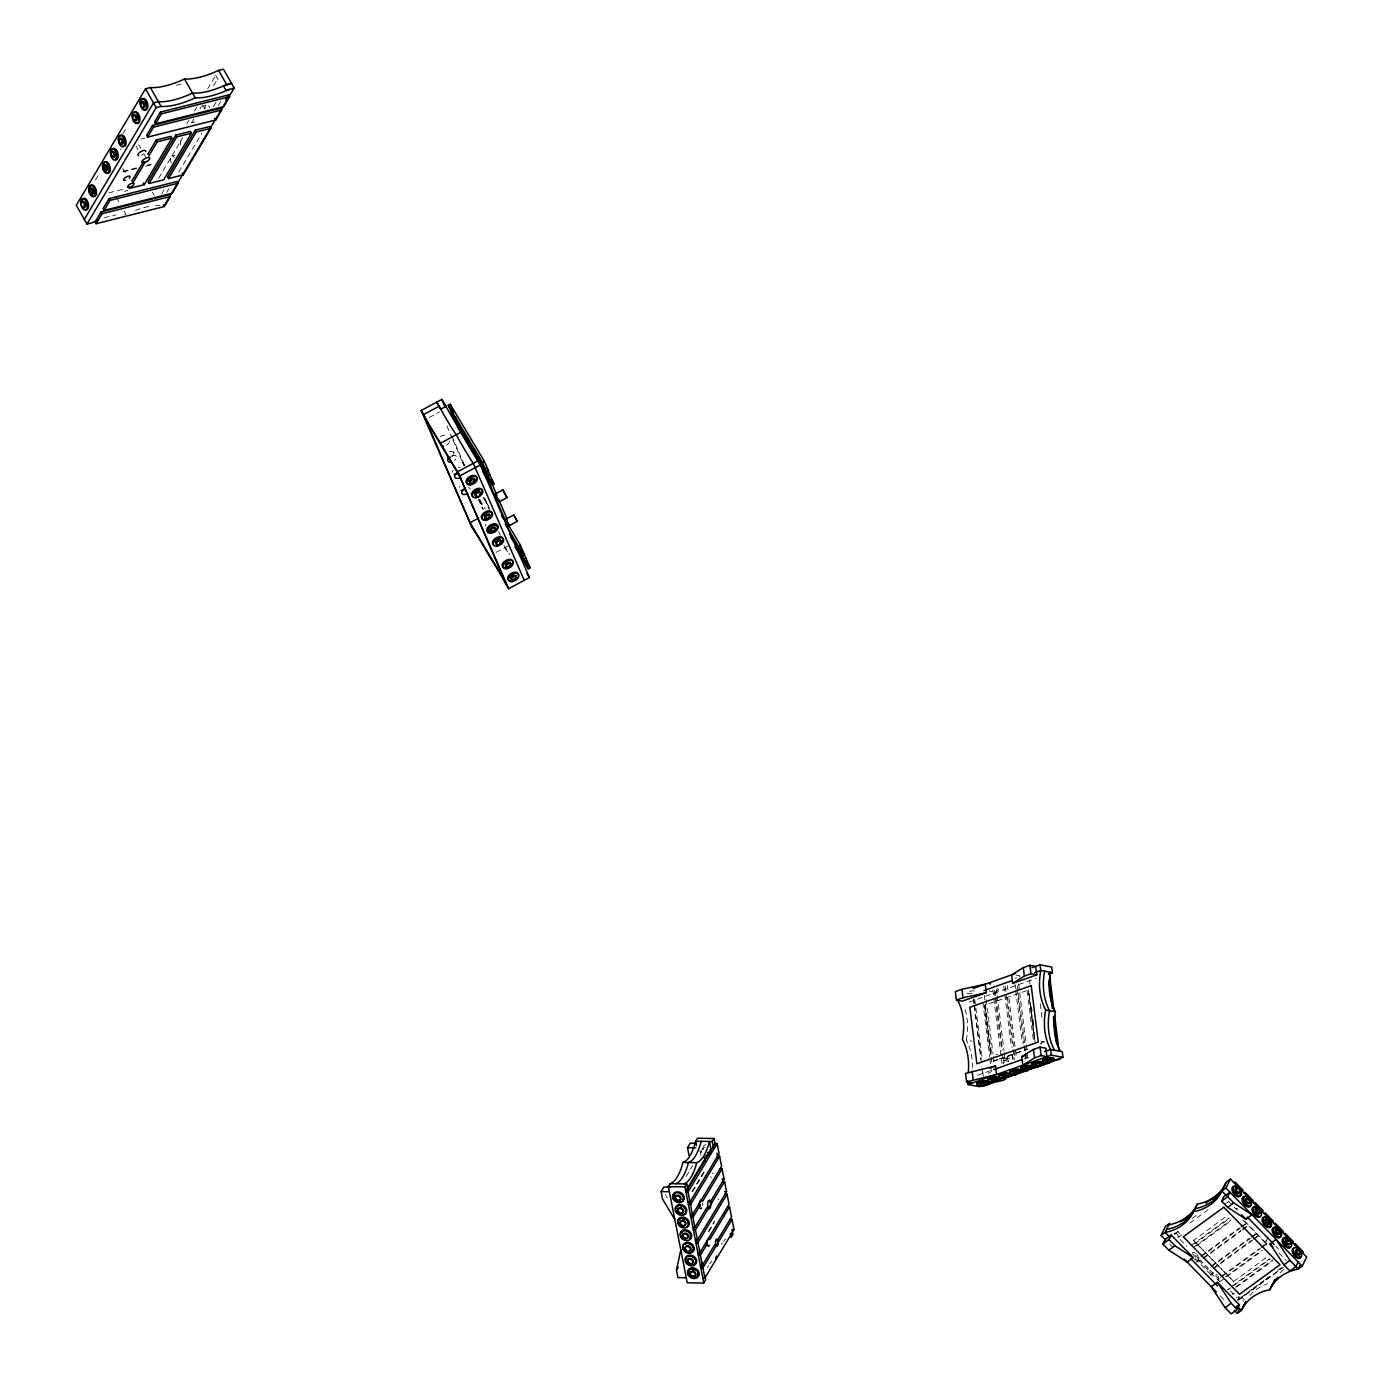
<?xml version="1.0" encoding="UTF-8"?>
<svg xmlns="http://www.w3.org/2000/svg" width="1383" height="1383" viewBox="0 0 1383 1383"><rect width="100%" height="100%" fill="white"/><g stroke="black" fill="none" stroke-linecap="round" stroke-linejoin="round"><path stroke-width="0.75" stroke-dasharray="5 3.75" d="M1193.546 1240.447L1233.688 1281.522L1193.546 1240.447L1227.516 1215.45M1197.661 1259.152L1198.231 1258.011L1192.872 1252.549M1199.666 1261.21L1200.237 1260.069L1208.258 1268.28L1207.705 1269.421M1209.71 1271.478L1210.263 1270.337L1218.302 1278.549L1217.731 1279.69L1221.154 1277.2M1228.329 1288.818L1227.776 1289.959L1270.441 1258.841M1266.067 1241.087L1268.315 1236.54M1237.629 1299.761L1239.116 1296.735L1243.628 1301.351M95.462 180.032L99.87 172.633M122.931 133.788L127.322 126.389M186.757 124.003L188.952 120.304M194.45 111.055L196.645 107.373M207.623 88.875L215.316 75.927M158.665 178.269L182.833 137.574M192.375 122.707A4.789 2.507 75.9 0 0 191.701 122.759L193.827 119.076M213.604 85.798L217.995 78.399M161.794 193.62L163.989 189.92M213.431 106.698L216.733 101.149M166.669 192.393L168.864 188.693M178.753 172.045L201.832 133.217M218.307 105.471L220.502 101.772M686.072 1176.57L692.727 1165.523M700.472 1152.609L702.685 1148.927M691.949 1191.576L704.794 1170.208M692.641 1191.593L705.486 1170.225M708.303 1231.492L714.717 1220.809M708.995 1231.492L714.337 1222.589M995.95 1054.434L997.506 1054.416M1192.077 1218.475L1198.957 1213.461M1174.357 1234.293L1179.526 1230.542M1189.847 1223.021L1210.488 1207.964M1181.566 1235.002L1178.143 1237.491L1174.132 1233.377M1225.39 1203.78L1228.795 1201.291M1191.61 1245.27L1229.159 1217.887M1194.463 1243.905L1228.588 1219.028M1193.615 1247.31L1231.164 1219.944M1196.468 1245.962L1230.593 1221.068M1201.637 1255.539L1239.185 1228.156M1240.897 1226.911L1247.725 1221.932M1201.084 1256.663L1240.344 1228.052M1242.038 1226.807L1248.866 1221.829M1195.742 1262.351L1198.439 1260.38M1203.642 1257.579L1241.191 1230.213M1242.902 1228.968L1249.731 1223.99M1203.089 1258.72L1240.637 1231.337M1242.349 1230.092L1249.177 1225.113M1211.681 1265.791L1249.229 1238.425M1250.924 1237.18L1257.752 1232.201M1211.11 1266.932L1250.37 1238.304M1252.082 1237.076L1258.91 1232.097M1213.686 1267.848L1251.235 1240.482M1252.946 1239.237L1259.775 1234.258M1213.116 1268.989L1252.376 1240.361M1254.087 1239.116L1260.916 1234.137M1210.263 1275.126L1212.977 1273.155M1221.708 1276.06L1259.256 1248.693M1260.968 1247.449L1267.796 1242.47M1222.866 1275.956L1260.414 1248.572M1262.109 1247.328L1267.243 1243.611M1225.424 1276.872L1261.261 1250.751M1219.754 1281.747L1262.42 1250.63M1233.688 1281.522L1267.658 1256.525M1231.752 1286.328L1269.3 1258.962M1235.468 1287.141L1273.017 1259.775M1236.609 1287.037L1272.446 1260.898M1252.03 1289.146L1237.82 1300.227L1282.197 1267.865M1253.741 1287.901L1263.976 1280.433M1265.687 1279.189L1270.804 1275.454M1277.633 1270.476L1282.75 1266.742M1238.598 1300.02L1283.32 1267.416M429.093 417.58L439.466 412.013M462.06 462.406L464.93 465.777M496.082 552.353L509.895 544.937M1008.103 1056.232C1004.698 1059.395 1011.561 1059.585 1008.674 1056.232M969.12 1002.07L1036.178 978.403M1026.774 990.626L984.437 1005.303L990.677 1055.471M993.443 1061.038L997.437 1059.62M999.425 1058.929L1027.327 1049.075M997.921 1059.706L991.455 1061.729M999.909 1059.015L1027.811 1049.161M977.47 1075.3L991.697 1070.286M1024.198 1058.808L1028.26 1057.373M176.367 85.262L182.573 83.706M201.641 106.093L204.891 105.281M191.701 122.759L194.951 121.929M141.049 139.095L145.094 138.075M171.717 156.123L174.967 155.311M122.966 171.285L137.176 167.706M147.324 165.147L151.387 164.128M123.294 171.872L137.505 168.294M145.63 166.237L151.715 164.715M108.963 192.825L125.49 188.658M1040.846 1041.261L1044.735 1042.004M965.023 1009.4A50.358 37.41 -79.4 0 1 966.285 1040.12L972.093 1041.209M1002.07 1057.96L1007.879 1059.05M1003.73 1060.484L1009.555 1061.574M1275.731 1246.135L1278.722 1249.195M1228.294 1201.153L1232.702 1205.665M1234.172 1207.169L1237.128 1210.177M1278.877 1252.894L1286.242 1260.432M1244.665 1221.172L1266.984 1243.991M1243.006 1220.031L1266.793 1244.372M1177.089 1230.991L1180.079 1234.051M1241.398 1296.787L1244.389 1299.847M1180.166 1239.531L1186.856 1246.377M1230.334 1290.875L1237.042 1297.721M1192.319 1253.672L1219.391 1281.384M1195.05 1258.478L1211.491 1275.299M1169.517 1244.009L1173.925 1248.521M1220.1 1295.75L1225.978 1301.783M487.525 504.639L486.142 502.15L487.507 504.726M665.309 1194.635L667.349 1198.041M483.808 497.275L487.127 502.824L483.151 497.621M449.371 451.74A4.789 2.835 -30.9 0 1 453.814 452.293L456.252 456.373M479.901 499.885L485.45 509.151M479.261 500.231L483.704 507.647M504.294 545.645L509.808 554.842M215.644 75.374L219.655 82.427M138.784 144.714L140.772 148.258M143.78 153.548L145.785 157.092M136.174 146.079L138.179 149.623M152.407 192.185L154.412 195.712M122.759 168.432L125.749 173.549M116.293 197.25L120.304 204.304M124.193 211.184L125.957 214.313A50.358 19.984 -29.5 0 0 121.289 214.33M487.94 504.726L489.582 508.529M484.413 498.45L490.377 512.315M498.71 531.642L500.335 535.446M451.878 435.973L464.653 465.691M479.123 499.367L483.376 509.272M462.717 462.06L464.342 465.864M446.882 425.947L451.999 437.841M452.846 439.811L463.91 465.57M478.38 499.246L482.632 509.169M699.971 1150.76L700.835 1155.22M1040.31 1003.937L1042.384 1020.74M1029.592 980.011L1030.11 984.212M1031.528 1007.031L1032.046 1011.232M1033.101 1019.634L1033.879 1025.927M1029.298 994.1L1030.335 1002.45M1030.594 1004.542L1033.706 1029.626M1033.965 1031.718L1035.003 1040.085M1028.969 993.392L1034.968 1041.676M1028.295 989.83L1034.519 1039.981M1027.258 991.006L1033.516 1041.399M1018.631 983.883L1028.036 1059.464M1017.439 985.716L1025.529 1050.803M1025.788 1052.895L1026.584 1059.205M1016.954 988.862L1023.748 1043.439M1024.008 1045.548L1024.786 1051.841M1025.062 1053.95L1025.84 1060.242M1014.984 984.385L1015.502 988.586M1015.762 990.677L1022.296 1043.18M1007.412 985.647L1007.93 989.848M1008.968 998.249L1016.28 1057.044M1007.515 997.973L1013.791 1048.366M1014.05 1050.475L1015.087 1058.859M1005.216 986.425L1012.788 1047.311M1013.048 1049.42L1014.361 1059.914M1003.764 986.148L1011.336 1047.035M1012.373 1055.436L1012.892 1059.637M996.452 989.519L996.97 993.72M997.229 995.812L1004.023 1050.406M1004.283 1052.515L1005.32 1060.917M995.259 991.352L995.777 995.553M996.037 997.644L1002.571 1050.146M1003.609 1058.531L1004.127 1062.732M994.256 990.297L995.034 996.59M995.293 998.699L1001.828 1051.184M1002.087 1053.293L1003.401 1063.786M992.804 990.021L993.582 996.313M993.841 998.422L1001.932 1063.51M986.269 999.684L993.063 1054.278M993.322 1056.387L994.1 1062.68M984.298 995.224L991.594 1054.002M984.921 1005.389L991.162 1055.557M984.852 1006.755L990.868 1055.056M991.127 1057.148L992.164 1065.55M982.881 1002.295L989.675 1056.889M989.934 1058.98L991.49 1071.583M974.79 999.356L982.103 1058.151M973.753 999.39L974.289 1003.66M974.566 1005.804L981.204 1059.171M982.794 1071.981L983.313 1076.251M973.321 999.079L973.857 1003.28M974.116 1005.389L981.688 1066.276M981.947 1068.368L982.725 1074.677M504.709 547.72A50.358 3.233 61.8 0 1 509.411 554.946M450.702 456.373A4.789 2.835 -30.9 0 1 456.027 456.079A4.789 2.835 -30.9 0 1 454.575 460.556M449.544 441.021A4.789 2.835 -30.9 0 1 449.458 441.868M449.077 442.767A4.789 2.835 -30.9 0 1 446.536 445.188M440.382 436.821A4.789 2.835 -30.9 0 1 446.415 435.645M452.293 472.001A4.789 2.835 -30.9 0 1 453.14 470.203M458.257 467.419A4.789 2.835 -30.9 0 1 460.055 467.765M459.467 487.335A4.789 2.835 -30.9 0 1 460.003 486.418M468.526 487.68A4.789 2.835 -30.9 0 1 470.289 489.081M453.814 452.293A4.789 2.835 -30.9 0 1 452.137 456.476M485.45 525.886A4.789 2.835 -30.9 0 1 485.727 524.192M135.413 210.354A50.358 19.984 -29.5 0 1 150.177 206.344M155.397 205.739A50.358 19.984 -29.5 0 1 160.065 205.721M104.382 217.874A50.358 19.984 -29.5 0 1 116.068 214.918M124.729 191.511A50.358 19.984 -29.5 0 1 127.824 190.439M205.064 108.946A4.789 2.507 75.9 0 1 205.929 105.194M208.574 105.748A4.789 2.507 75.9 0 1 209.732 107.649M200.155 108.998A4.789 2.507 75.9 0 1 200.587 107.044M202.316 106.076A4.789 2.507 75.9 0 1 204.874 108.877M171.371 162.987A4.789 2.507 75.9 0 1 170.956 156.936A4.789 2.507 75.9 0 1 174.414 157.368M180.775 145.094A4.789 2.507 75.9 0 1 183.005 139.527M120.425 148.897A4.789 2.507 75.9 0 1 121.082 149.658M143.348 154.17A4.426 1.746 -29.5 0 1 141.325 155.224M721.235 1244.406A50.358 17.702 -89.1 0 1 722.358 1242.695M723.499 1241.208A50.358 17.702 -89.1 0 1 725.885 1238.926M707.422 1267.52A50.358 17.702 -89.1 0 1 708.494 1265.601M709.617 1263.889A50.358 17.702 -89.1 0 1 711.951 1261.14M702.478 1203.106A4.426 1.556 -89.1 0 1 702.46 1205.388M703.757 1149.671A4.789 3.838 31 0 1 703.221 1147.544M703.411 1146.542A4.789 3.838 31 0 1 705.624 1144.554M701.924 1152.713A4.789 3.838 31 0 1 701.509 1151.641M702.08 1148.703A4.789 3.838 31 0 1 702.823 1148.011M703.791 1147.579A4.789 3.838 31 0 1 704.915 1147.389M717.933 1198.854A4.789 3.838 31 0 1 718.918 1199.614M712.141 1173.13A4.789 3.838 31 0 1 713.248 1173.735M711.502 1177.434A4.789 3.838 31 0 1 710.413 1176.829M966.285 1040.12A50.358 37.41 -79.4 0 1 967.668 1042.903M968.878 1045.842A50.358 37.41 -79.4 0 1 972.439 1069.111M1011.094 1054.434A3.648 2.714 -79.4 0 1 1012.667 1059.534M1008.899 1061.28A3.648 2.714 -79.4 0 1 1007.965 1056.456M1007.256 1056.595A3.648 2.714 -79.4 0 1 1004.801 1060.45A3.648 2.714 -79.4 0 1 1001.828 1058.151M1040.759 1042.938A4.426 3.285 -79.4 0 1 1041.019 1043.992M1040.846 1044.061A4.426 3.285 -79.4 0 1 1043.888 1041.848M971.869 993.461A4.789 1.262 -7.1 0 1 966.631 992.7A4.789 1.262 -7.1 0 1 972.526 990.868A4.789 1.262 -7.1 0 1 975.724 992.268M997.091 988.828A4.789 1.262 -7.1 0 1 995.587 991.162A4.789 1.262 -7.1 0 1 989.312 990.453M1016.401 975.395A4.789 1.262 -7.1 0 1 1019.357 976.917M1016.505 977.85A4.789 1.262 -7.1 0 1 1015.278 978.04M988.119 1073.502A4.789 1.262 -7.1 0 1 990.729 1072.119M1249.817 1295.543A50.358 41.3 26.2 0 1 1267.277 1283.839M1280.174 1272.671A50.358 41.3 26.2 0 1 1284.686 1268.781M1266.949 1244.89A3.648 2.991 26.2 0 1 1267.26 1240.032M1235.814 1208.673A4.426 3.63 26.2 0 1 1236.696 1208.206M1238.01 1209.434A4.426 3.63 26.2 0 1 1237.336 1208.569M1198.525 1256.957A4.789 2.524 53.9 0 1 1196.295 1260.535M1195.396 1260.051A4.789 2.524 53.9 0 1 1194.497 1259.325M1193.062 1252.549A4.789 2.524 53.9 0 1 1194.635 1252.721M1195.552 1253.223A4.789 2.524 53.9 0 1 1196.451 1253.932M1197.28 1254.848A4.789 2.524 53.9 0 1 1197.989 1255.885M1175.55 1232.72A4.789 2.524 53.9 0 1 1178.8 1237.56M1212.234 1276.06A4.789 2.524 53.9 0 1 1213.669 1273.017M1216.279 1274.262A4.789 2.524 53.9 0 1 1217.144 1275.126M1217.887 1276.129A4.789 2.524 53.9 0 1 1218.63 1280.779M1232.495 1294.142A4.789 2.524 53.9 0 1 1234.483 1293.693M1237.889 1296.58A4.789 2.524 53.9 0 1 1239.082 1299.726"/><path stroke-width="1.5" d="M686.262 1277.736L677.981 1277.598L676.494 1270.009L680.799 1249.904M507.855 523.068L509.428 525.575L517.207 521.391L513.802 514.96L506.022 519.126L507.405 522.238M509.428 525.575L506.022 519.126M513.767 515.029L517.207 521.391M1161.08 1235.382L1165.541 1226.289L1169.603 1223.333L1165.126 1232.426L1161.08 1235.382L1165.575 1239.963M1162.861 1244.026L1165.091 1239.479L1171.176 1235.054L1193.252 1257.648L1187.167 1262.074L1168.877 1250.18L1162.861 1244.026L1168.946 1239.583L1171.176 1235.054M1169.62 1237.007L1165.126 1232.426A50.358 41.3 26.2 0 0 1193.512 1211.733L1197.229 1204.161A50.358 41.3 26.2 0 0 1225.615 1183.468M1193.512 1211.733A50.358 41.3 26.2 0 0 1221.88 1191.04L1225.943 1188.083L1230.403 1179.007L1306.693 1257.043L1302.216 1266.137L1298.17 1269.075A50.358 41.3 26.2 0 0 1269.784 1289.769A50.358 41.3 26.2 0 0 1241.415 1310.462L1237.353 1313.418L1234.362 1310.358M1221.638 1201.17L1223.869 1196.623L1229.954 1192.198L1227.724 1196.744L1221.638 1201.17L1227.655 1207.324L1245.962 1219.218L1252.03 1214.793L1233.74 1202.899L1227.724 1196.744M1234.431 1183.122L1234.984 1181.981L1243.006 1190.193L1242.453 1191.333M1244.458 1193.391L1245.011 1192.25L1253.05 1200.461L1252.497 1201.602M1254.502 1203.659L1255.055 1202.519L1263.077 1210.73L1262.523 1211.871M1264.529 1213.928L1265.099 1212.787L1273.121 1220.999L1272.567 1222.14M1274.573 1224.18L1275.126 1223.056L1283.165 1231.268L1282.594 1232.409M1237.197 1309.424L1239.427 1304.878L1217.351 1282.283L1211.266 1286.726L1225.096 1307.696L1231.112 1313.85L1237.197 1309.424L1231.164 1303.253L1217.351 1282.283M1237.353 1313.418L1239.151 1309.787M1245.876 1301.386L1241.415 1310.462L1236.921 1305.863M1284.6 1234.449L1285.17 1233.325L1293.191 1241.536L1292.638 1242.677M1269.784 1289.769L1273.518 1282.197A50.358 41.3 26.2 0 1 1274.849 1279.621M1294.644 1244.717L1295.197 1243.594L1303.235 1251.805L1302.665 1252.946M1295.975 1266.569L1289.941 1260.397L1276.129 1239.427L1270.043 1243.87L1283.873 1264.84L1289.89 1270.994L1295.975 1266.569L1298.205 1262.022M1299.951 1265.445L1298.17 1269.075L1295.18 1266.015M164.94 204.494L234.159 87.993L223.493 69.15L218.618 70.377A50.358 19.984 -29.5 0 1 184.509 78.969A50.358 19.984 -29.5 0 1 150.401 87.561L145.526 88.789L76.307 205.289L86.991 224.132L91.848 222.905A50.358 19.984 -29.5 0 1 98.176 220.139M84.311 219.43L153.53 102.912L158.405 101.685A50.358 19.984 -29.5 0 0 192.514 93.093A50.358 19.984 -29.5 0 0 223.458 85.936L231.497 83.274L223.458 85.936L226.121 90.656L234.159 87.993M86.991 224.132L156.193 107.632L161.068 106.405A50.358 19.984 -29.5 0 0 195.176 97.813A50.358 19.984 -29.5 0 0 226.121 90.656L229.284 89.221M101.097 211.945L95.168 221.937L96.17 223.7L164.387 206.516L170.316 196.524L169.314 194.761L101.097 211.945L102.1 213.708L96.17 223.7M109.015 198.633L103.068 208.626L104.071 210.389L172.287 193.205L178.234 183.213L177.231 181.45L109.015 198.633L110.018 200.397L104.071 210.389M152.51 125.404L146.581 135.378L147.583 137.142L215.8 119.975L221.729 109.983L220.727 108.22L152.51 125.404L153.513 127.167L147.583 137.142M160.428 112.075L154.498 122.067L155.484 123.83L223.718 106.647L229.647 96.672L228.644 94.908L160.428 112.075L161.431 113.838L155.484 123.83M131.765 181.242L143.486 161.534M147.739 154.36L156.262 140.029L170.87 136.347L171.872 138.11L144.195 184.717L129.57 188.399L128.567 186.619M132.768 183.023L145.543 161.5M148.742 156.123L157.264 141.792L171.872 138.11M175.745 135.119L148.067 181.726L149.07 183.49L163.678 179.807L191.373 133.2L190.37 131.437L175.745 135.119L176.747 136.882L149.07 183.49M195.245 130.209L167.55 176.817L168.553 178.58L183.178 174.898L210.856 128.291L209.853 126.527L195.245 130.209L196.23 131.973L168.553 178.58M225.671 99.887L228.644 94.908M674.835 1219.547L662.578 1199.182L661.091 1191.593L663.823 1187.046L670.029 1187.15M688.976 1155.289L687.489 1147.7L690.221 1143.153L696.427 1143.257M704.811 1275.852L705.624 1280.018L703.809 1283.061L687.247 1282.784L668.387 1186.666L670.202 1183.641A50.358 17.702 -89.1 0 0 682.943 1162.446A50.358 17.702 -89.1 0 0 695.684 1141.252L697.499 1138.226L714.06 1138.486L715.702 1146.853M703.809 1283.061L684.948 1186.925L686.763 1183.9L670.202 1183.641M713.472 1147.786L712.245 1141.511L714.06 1138.486M686.59 1189.605L710.966 1149.066L709.479 1141.476A50.358 17.702 -89.1 0 1 696.738 1162.671A50.358 17.702 -89.1 0 1 683.997 1183.848M688.008 1192.025L717.12 1143.585L715.046 1143.551L685.933 1191.99L688.008 1192.025L689.996 1202.138L687.921 1202.104M690.411 1214.758L692.468 1214.793L690.48 1204.662L719.609 1156.24L717.535 1156.205M692.883 1227.395L694.957 1227.43L692.969 1217.317L700.524 1204.766M702.668 1201.17L722.099 1168.877L720.024 1168.842M706.817 1207.705L693.384 1229.936L695.459 1229.971L724.571 1181.531L722.496 1181.497M710.049 1202.311L724.07 1178.99L722.099 1168.877M676.494 1270.009L678.31 1266.984M724.571 1181.531L726.559 1191.645L695.874 1242.574L697.931 1242.608L727.06 1194.169L724.986 1194.151M700.334 1265.341L702.408 1265.376L700.42 1255.263L706.886 1244.493M710.119 1239.116L729.533 1206.823L727.475 1206.789M714.855 1244.562L700.835 1267.883L702.91 1267.9L732.022 1219.478L729.947 1219.443M717.016 1240.966L731.521 1216.936L729.533 1206.823M702.823 1277.996L704.881 1278.03L734.01 1229.591L732.022 1219.478M985.543 1083.874C985.63 1081.8 977.28 1083.961 981.152 1084.791M1012.563 1071.22L1014.171 1070.373M1023.524 1067.348L1026.618 1066.258M1230.403 1179.007L1226.358 1181.964L1221.88 1191.04L1226.375 1195.638M1180.356 1221.794L1190.607 1214.343M1205.959 1203.141L1221.327 1191.939M1183.226 1220.446L1191.748 1214.222M1212.234 1199.286L1215.64 1196.796M1168.877 1250.18L1174.962 1245.755L1193.252 1257.648M1227.655 1207.324L1233.74 1202.899M1225.096 1307.696L1231.164 1303.253M1283.873 1264.84L1289.941 1260.397M1236.385 1307.091L1239.427 1304.878M1023.316 967.616L1011.595 974.894L1012.65 983.365L1036.766 974.859L1035.711 966.389L1029.886 965.299L1023.316 967.616L1024.371 976.087L1012.65 983.365M1021.76 1056.716L1033.481 1049.438L1040.068 1047.121L1045.876 1048.21L1046.931 1056.681L1041.122 1055.575L1034.536 1057.909L1022.815 1065.187L1021.76 1056.716L1025.788 1055.298M421.123 410.509L441.851 399.393L445.966 406.464A50.358 3.233 61.8 0 0 461.386 431.997A50.358 3.233 61.8 0 0 478.483 460.539L529.43 577.541L508.685 588.674L506.247 584.594A50.358 3.233 61.8 0 0 489.167 556.07A50.358 3.233 61.8 0 0 472.07 527.528L421.123 410.509L423.561 414.589A50.358 3.233 61.8 0 0 440.641 443.13A50.358 3.233 61.8 0 0 457.738 471.655L508.685 588.674M524.243 580.324L473.297 463.322A50.358 3.233 61.8 0 1 456.2 434.781A50.358 3.233 61.8 0 1 440.779 409.247L439.12 406.239L423.561 414.589L472.07 527.528M448.282 405.305L450.218 404.251L484.396 461.334L488.562 471.015L486.609 472.052L452.431 414.986L448.282 405.305L482.46 462.371L486.609 472.052M487.732 470.548L494.094 483.912L492.158 484.966L457.98 427.883L453.814 418.202L455.768 417.165M440.641 443.13L461.386 431.997M478.483 460.539L457.738 471.655L506.247 584.594M482.46 462.371L484.396 461.334M460.176 475.735L480.921 464.619M492.158 484.966L487.992 475.285L489.945 474.231M509.653 524.935L507.699 525.972L488.303 480.8L490.239 479.745L496.998 495.46M496.653 497.431L495.097 494.025L502.963 489.824L507.094 497.569L499.246 501.752L497.189 498.45M478.639 518.055L469.995 522.688L504.173 579.754M520.44 545.23L524.589 554.911L522.653 555.949L518.487 546.268L520.44 545.23L507.215 523.137M525.989 558.127L530.138 567.808L528.202 568.845L524.036 559.181L525.989 558.127L521.581 550.762M980.167 1082.388L985.526 1082.249M1028.554 1068.834C1031.718 1067.002 1023.005 1067.209 1024.008 1069.111M1039.532 1064.962C1043.093 1062.196 1030.335 1064.91 1036.662 1065.446M1050.492 1061.089C1054.053 1058.323 1041.295 1061.038 1047.622 1061.574M961.928 989.294L955.342 991.611L956.396 1000.065L962.222 1001.171L986.338 992.648L985.284 984.195L961.928 989.294L962.983 997.748L956.396 1000.065M973.044 988.517L1015.71 973.442M1031.96 967.702L1040.085 964.833L1051.737 967.028L1052.428 972.664L1048.366 974.099M1024.371 976.087L1030.94 973.753L1036.766 974.859M983.901 990.574L1012.356 980.53M1034.691 972.629L1040.794 970.486L1052.428 972.664M966.579 1081.886L996.521 1074.47L995.466 1066.016L965.524 1073.433L966.579 1081.886L972.405 1082.993M989.433 1068.143L995.466 1066.016M993.72 1069.56L1022.175 1059.534M1044.528 1051.633L1050.613 1049.49L1062.265 1051.668L1062.957 1057.321L979.648 1086.727L968.014 1084.531L967.547 1080.78M968.014 1084.531L1051.322 1055.125L1062.957 1057.321M1035.469 1062.818L1040.327 1062.887M1016.972 1072.88C1021.795 1071.255 1012.166 1070.736 1013.048 1072.983M1006.011 1076.752C1011.561 1074.505 998.37 1075.507 1003.09 1077.046M995.051 1080.624C1000.6 1078.377 987.41 1079.38 992.13 1080.918M161.431 113.838L229.647 96.672M153.513 127.167L221.729 109.983M176.747 136.882L191.373 133.2M196.23 131.973L210.856 128.291M110.018 200.397L178.234 183.213M102.1 213.708L170.316 196.524M962.983 997.748L986.338 992.648M992.251 1078.118L996.175 1078.014M495.097 494.025L499.315 501.735M507.094 497.569L505.521 495.252M1047.795 1058.617L1050.994 1058.669M994.325 1080.78C982.794 1084.082 1007.982 1080.832 1005.216 1078.481L1003.764 1078.204M994.083 1080.676L996.832 1081.195L994.999 1081.299M712.245 1141.511L695.684 1141.252L696.496 1145.435M687.489 1147.7L695.77 1147.821M682.943 1162.446L696.738 1162.671M722.012 1178.973L724.07 1178.99M668.387 1186.666L684.948 1186.925M724.485 1191.61L726.559 1191.645M661.091 1191.593L669.372 1191.714M690.48 1204.662L688.423 1204.628L719.108 1153.699L717.12 1143.585M692.969 1217.317L690.895 1217.282L721.598 1166.353L719.609 1156.24M731.935 1229.556L734.01 1229.591M695.372 1240.05L697.447 1240.084L695.459 1229.971M697.845 1252.704L699.919 1252.739L697.931 1242.608M700.42 1255.263L698.346 1255.228L729.048 1204.299L727.06 1194.169M1040.085 964.833L1040.794 970.486A50.358 37.41 -79.4 0 0 1045.704 1009.988L1055.402 1011.803A50.358 37.41 -79.4 0 0 1060.312 1051.305M1058.583 1058.859L1060.035 1059.136L1049.801 1061.954M1047.605 1062.732L1049.075 1063.008L1039.065 1066.552L1034.83 1066.293L1040.69 1065.723L1038.84 1065.826M1036.645 1066.604L1038.114 1066.881L1027.88 1069.699M1025.685 1070.477L1027.137 1070.736L1016.92 1073.571M1014.724 1074.332L1016.177 1074.608L1005.96 1077.426M992.804 1082.076L994.256 1082.353L984.264 1085.914L980.028 1085.638L985.872 1085.067L984.039 1085.171M1225.943 1188.083L1302.216 1266.137M1247.31 1217.057L1274.227 1244.596M1241.536 1214.706L1245.962 1219.218M1270.043 1243.87L1272.982 1246.878M1190.556 1258.426L1217.489 1285.983M1168.946 1239.583L1174.962 1245.755M1184.228 1259.066L1216.418 1291.999M486.349 467.333L488.562 471.015M491.899 480.229L494.094 483.912M453.814 418.202L487.992 475.285M483.065 472.052L488.303 480.8M439.12 406.239L436.665 402.176L440.779 409.247L445.966 406.464L444.306 403.456M501.424 515.479L503.516 518.988M519.092 545.697L524.589 554.911M505.262 524.174L518.487 546.268M525.73 560.443L530.138 567.808M509.428 533.855L522.653 555.949M510.811 537.088L524.036 559.181M514.96 546.769L528.202 568.845M526.992 573.478L529.43 577.541M425.636 419.429L459.813 476.495M218.618 70.377L226.622 84.501M214.797 118.195L215.8 119.975M184.509 78.969L195.176 97.813M150.401 87.561L161.068 106.405M145.526 88.789L156.193 107.632M182.176 173.134L183.178 174.898M156.262 140.029L157.264 141.792M163.384 204.753L164.387 206.516M143.192 182.954L144.195 184.717M504.968 494.267L503.913 492.262M503.481 491.38L502.876 489.841M498.675 499.401L507.112 519.04M450.218 404.251L453.555 411.996M441.851 399.393L445.257 407.311M716.93 1153.111L717.76 1157.294M732.108 1230.438L732.938 1234.621L731.106 1237.647L730.293 1233.463M704.327 1157.243L705.14 1161.392M686.763 1183.9L687.991 1190.175M690.048 1200.617L690.86 1204.8M692.503 1213.15L693.332 1217.334M702.357 1263.301L703.169 1267.485M702.91 1267.9L704.881 1278.03M1049.317 973.044L1054.019 1010.835M1054.555 1015.036L1058.98 1050.734M1048.919 981.169L1052.307 1008.466M1053.345 1016.868L1056.75 1044.165M1051.322 1055.125L1050.613 1049.49A50.358 37.41 -79.4 0 1 1045.704 1009.988M1029.886 965.299L1030.94 973.753M1040.068 1047.121L1041.122 1055.575M1033.481 1049.438L1034.536 1057.909M972.093 1071.116L973.148 1079.57M451.307 462.164A4.789 2.835 -30.9 0 1 447.85 460.919A4.789 2.835 -30.9 0 1 449.682 457.081M443.217 446.139A4.789 2.835 -30.9 0 1 442.266 446M441.54 445.637A4.789 2.835 -30.9 0 1 440.935 443.511M467.8 493.299A4.789 2.835 -30.9 0 1 461.818 493.437A4.789 2.835 -30.9 0 1 465.276 488.268M465.345 489.219A4.789 2.835 -30.9 0 1 461.006 490.429M460.764 477.239A4.789 2.835 -30.9 0 1 454.851 477.239A4.789 2.835 -30.9 0 1 458.447 472.07M458.326 473.159A4.789 2.835 -30.9 0 1 453.987 474.265M449.994 457.738A4.789 2.835 -30.9 0 1 447.781 458.205M488.769 531.141A4.789 2.835 -30.9 0 1 488.199 530.64M487.888 529.153A4.789 2.835 -30.9 0 1 488.735 527.355M489.53 526.508A4.789 2.835 -30.9 0 1 491.605 525.16M492.746 524.762A4.789 2.835 -30.9 0 1 496.532 526.11M470.687 482.771A2.956 1.746 -30.9 0 1 469.84 480.316A2.956 1.746 -30.9 0 1 473.764 478.587A2.956 1.746 -30.9 0 1 473.92 481.353M473.366 481.854A2.956 1.746 -30.9 0 1 472.035 482.563M470.03 483.825A5.895 3.492 -30.9 0 1 466.244 480.437A5.895 3.492 -30.9 0 1 472.813 475.441A5.895 3.492 -30.9 0 1 476.599 478.829M469.096 481.388A2.956 1.746 -30.9 0 1 468.733 480.558M470.721 478.017A2.956 1.746 -30.9 0 1 471.413 477.723M476.236 495.684A2.956 1.746 -30.9 0 1 475.147 493.593A2.956 1.746 -30.9 0 1 478.501 491.432A2.956 1.746 -30.9 0 1 480.16 493.161M473.159 496.566A5.895 3.492 -30.9 0 1 475.579 489.305A5.895 3.492 -30.9 0 1 482.148 491.743M481.612 492.849A5.895 3.492 -30.9 0 1 479.642 494.941M474.283 493.472A2.956 1.746 -30.9 0 1 474.369 492.936M476.271 490.93A2.956 1.746 -30.9 0 1 478.864 490.533M487.283 518.072A2.956 1.746 -30.9 0 1 484.759 516.36A2.956 1.746 -30.9 0 1 489.012 514.078A2.956 1.746 -30.9 0 1 488.614 517.346M482.874 519.144A5.895 3.492 -30.9 0 1 485.277 511.9A5.895 3.492 -30.9 0 1 491.847 514.338M489.34 517.519A5.895 3.492 -30.9 0 1 488.061 518.348M485.277 519.317A5.895 3.492 -30.9 0 1 483.981 519.368M484.067 515.531A2.956 1.746 -30.9 0 1 484.344 514.977M491.484 531.176A2.956 1.746 -30.9 0 1 491.103 528.185A2.956 1.746 -30.9 0 1 495.339 527.528A2.956 1.746 -30.9 0 1 492.815 530.968M490.827 532.213A5.895 3.492 -30.9 0 1 487.023 528.825A5.895 3.492 -30.9 0 1 493.61 523.846A5.895 3.492 -30.9 0 1 497.396 527.234M489.893 529.793A2.956 1.746 -30.9 0 1 489.53 528.963M491.518 526.422A2.956 1.746 -30.9 0 1 492.21 526.11M497.016 544.089A2.956 1.746 -30.9 0 1 495.927 541.98A2.956 1.746 -30.9 0 1 499.28 539.837A2.956 1.746 -30.9 0 1 500.957 541.566M500.266 542.655A2.956 1.746 -30.9 0 1 499.712 543.156M493.956 544.971A5.895 3.492 -30.9 0 1 496.376 537.71A5.895 3.492 -30.9 0 1 502.945 540.148M502.409 541.254A5.895 3.492 -30.9 0 1 500.439 543.346M495.079 541.859A2.956 1.746 -30.9 0 1 495.166 541.341M497.067 539.335A2.956 1.746 -30.9 0 1 499.661 538.938M512.263 579.581A2.956 1.746 -30.9 0 1 511.883 576.573A2.956 1.746 -30.9 0 1 516.136 575.933A2.956 1.746 -30.9 0 1 513.612 579.373M511.606 580.618A5.895 3.492 -30.9 0 1 507.82 577.23A5.895 3.492 -30.9 0 1 514.39 572.251A5.895 3.492 -30.9 0 1 518.193 575.639M510.673 578.198A2.956 1.746 -30.9 0 1 510.327 577.368M510.673 576.279A2.956 1.746 -30.9 0 1 511.105 575.726M512.315 574.827A2.956 1.746 -30.9 0 1 513.007 574.515M508.062 566.46A2.956 1.746 -30.9 0 1 505.556 564.765A2.956 1.746 -30.9 0 1 509.791 562.483A2.956 1.746 -30.9 0 1 509.411 565.751M503.654 567.549A5.895 3.492 -30.9 0 1 506.074 560.305A5.895 3.492 -30.9 0 1 512.644 562.725M510.137 565.924A5.895 3.492 -30.9 0 1 508.84 566.753M506.074 567.721A5.895 3.492 -30.9 0 1 504.778 567.773M504.864 563.918A2.956 1.746 -30.9 0 1 505.141 563.365M114.149 149.416A4.789 2.507 75.9 0 1 117.503 154.239A4.789 2.507 75.9 0 1 115.688 158.786M125.334 180.412A3.648 1.452 -29.5 0 1 124.021 178.701A3.648 1.452 -29.5 0 1 128.74 176.09A3.648 1.452 -29.5 0 1 129.241 178.269M138.698 155.674A4.426 1.746 -29.5 0 1 140.755 151.629A4.426 1.746 -29.5 0 1 145.716 151.525M141.723 103.984A2.956 1.539 75.9 0 1 143.262 101.685A2.956 1.539 75.9 0 1 145.025 105.454A2.956 1.539 75.9 0 1 143.175 107.096M142.518 98.763A5.895 3.077 75.9 0 1 146.996 101.72A5.895 3.077 75.9 0 1 147.065 109.153A5.895 3.077 75.9 0 1 142.605 107.494M141.291 101.754A5.895 3.077 75.9 0 1 141.913 99.455M134.116 115.446A2.956 1.539 75.9 0 1 136.45 116.137A2.956 1.539 75.9 0 1 136.796 120.148A2.956 1.539 75.9 0 1 134.462 119.457M134.013 112.784A5.895 3.077 75.9 0 1 139.718 116.967A5.895 3.077 75.9 0 1 136.295 122.724M133.39 116.518A5.895 3.077 75.9 0 1 133.373 115.066M120.286 138.749A2.956 1.539 75.9 0 1 122.482 139.234A2.956 1.539 75.9 0 1 123.104 143.123A2.956 1.539 75.9 0 1 120.995 143.313M120.165 136.087A5.895 3.077 75.9 0 1 125.87 140.253A5.895 3.077 75.9 0 1 122.447 146.028M120.857 144.126A5.895 3.077 75.9 0 1 120.235 142.777M119.543 139.804A5.895 3.077 75.9 0 1 119.526 138.369M112.161 152.562A2.956 1.539 75.9 0 1 114.167 152.044A2.956 1.539 75.9 0 1 115.325 155.847A2.956 1.539 75.9 0 1 113.51 157.022M112.715 156.072A2.956 1.539 75.9 0 1 112.403 155.415M111.833 150.419A5.895 3.077 75.9 0 1 117.52 152.113A5.895 3.077 75.9 0 1 115.411 159.788M112.939 157.437A5.895 3.077 75.9 0 1 112.317 156.106M104.14 166.513A2.956 1.539 75.9 0 1 106.266 165.355A2.956 1.539 75.9 0 1 107.269 169.763A2.956 1.539 75.9 0 1 104.797 169.383M104.486 168.726A2.956 1.539 75.9 0 1 104.261 167.983M103.915 163.73A5.895 3.077 75.9 0 1 108.496 163.332A5.895 3.077 75.9 0 1 109.845 171.82A5.895 3.077 75.9 0 1 105.039 170.749M104.416 169.417A5.895 3.077 75.9 0 1 103.967 167.948M108.306 166.427A2.956 1.539 75.9 0 1 108.531 167.153M82.496 202.506A2.956 1.539 75.9 0 1 84.657 202.125A2.956 1.539 75.9 0 1 85.59 206.188A2.956 1.539 75.9 0 1 83.429 206.568M81.96 201.624A5.895 3.077 75.9 0 1 85.348 198.616A5.895 3.077 75.9 0 1 88.564 205.514A5.895 3.077 75.9 0 1 85.746 209.715M84.035 208.47A5.895 3.077 75.9 0 1 83.274 207.364M90.293 189.817A2.956 1.539 75.9 0 1 92.419 188.658A2.956 1.539 75.9 0 1 93.439 193.067A2.956 1.539 75.9 0 1 90.967 192.686M90.656 192.03A2.956 1.539 75.9 0 1 90.431 191.286M90.085 187.033A5.895 3.077 75.9 0 1 94.113 185.979A5.895 3.077 75.9 0 1 96.43 193.585A5.895 3.077 75.9 0 1 92.782 195.954M91.952 195.159A5.895 3.077 75.9 0 1 91.192 194.052M90.569 192.721A5.895 3.077 75.9 0 1 90.12 191.252M94.718 192.565A2.956 1.539 75.9 0 1 94.493 193.084M701.198 1141.338A50.358 17.702 -89.1 0 1 688.457 1162.533A50.358 17.702 -89.1 0 1 675.717 1183.727M715.616 1258.789A50.358 17.702 -89.1 0 1 716.394 1255.954M709.289 1245.409A3.648 1.279 -89.1 0 1 707.56 1245.305A3.648 1.279 -89.1 0 1 707.508 1240.378A3.648 1.279 -89.1 0 1 709.237 1239.635M701.717 1208.102A4.426 1.556 -89.1 0 1 699.677 1206.91A4.426 1.556 -89.1 0 1 700.005 1200.98A4.426 1.556 -89.1 0 1 702.097 1201.135M673.054 1195.517A5.895 4.719 31 0 1 678.621 1191.939A5.895 4.719 31 0 1 684.239 1197.436A5.895 4.719 31 0 1 679.641 1201.965M678.171 1201.775A5.895 4.719 31 0 1 676.754 1201.257M675.44 1200.427A5.895 4.719 31 0 1 673.123 1196.831M678.534 1211.543A2.956 2.368 31 0 1 679.935 1207.791A2.956 2.368 31 0 1 683.444 1211.231A2.956 2.368 31 0 1 679.07 1212.078M675.613 1209.468A5.895 4.719 31 0 1 680.142 1204.507A5.895 4.719 31 0 1 686.642 1209.641A5.895 4.719 31 0 1 682.13 1214.62M677.929 1213.081A5.895 4.719 31 0 1 676.062 1210.782M680.626 1207.031A2.956 2.368 31 0 1 681.37 1207.134M681.024 1224.197A2.956 2.368 31 0 1 681.75 1220.567A2.956 2.368 31 0 1 685.795 1222.572A2.956 2.368 31 0 1 683.651 1225.494M682.199 1225.131A2.956 2.368 31 0 1 681.56 1224.716M683.634 1218.095A5.895 4.719 31 0 0 678.085 1224.197A5.895 4.719 31 0 0 687.766 1226.6A5.895 4.719 31 0 0 683.634 1218.095A4.789 3.838 31 0 1 685.933 1219.149M679.33 1224.664A5.895 4.719 31 0 1 679.987 1217.783A5.895 4.719 31 0 1 687.904 1219.754A5.895 4.719 31 0 1 687.23 1226.635M683.15 1227.067A5.895 4.719 31 0 1 680.419 1225.718M683.116 1219.685A2.956 2.368 31 0 1 683.842 1219.771M685.415 1238.044A2.956 2.368 31 0 1 683.098 1234.12A2.956 2.368 31 0 1 687.61 1234.206A2.956 2.368 31 0 1 686.832 1238.062M681.024 1236.091A5.895 4.719 31 0 1 683.271 1230.075A5.895 4.719 31 0 1 690.687 1232.806A5.895 4.719 31 0 1 689.719 1239.289M684.205 1239.203A5.895 4.719 31 0 1 681.819 1237.318M688.89 1235.555A2.956 2.368 31 0 1 688.406 1236.679M685.363 1248.227A2.956 2.368 31 0 1 687.386 1245.737A2.956 2.368 31 0 1 690.757 1247.864A2.956 2.368 31 0 1 689.322 1250.716M686.521 1250.025A2.956 2.368 31 0 1 685.985 1249.489M683.496 1248.728A5.895 4.719 31 0 1 685.761 1242.729A5.895 4.719 31 0 1 693.16 1245.443A5.895 4.719 31 0 1 692.192 1251.926M690.964 1252.41A5.895 4.719 31 0 1 688.112 1252.376M686.677 1251.84A5.895 4.719 31 0 1 684.291 1249.955M690.947 1274.78A2.956 2.368 31 0 1 692.122 1271.063A2.956 2.368 31 0 1 695.891 1274.037A2.956 2.368 31 0 1 692.14 1275.731M688.025 1272.723A5.895 4.719 31 0 1 693.523 1267.831A5.895 4.719 31 0 1 699.072 1274.607A5.895 4.719 31 0 1 691.638 1277.149M689.27 1275.264A5.895 4.719 31 0 1 688.475 1274.02M693.056 1270.268A2.956 2.368 31 0 1 693.782 1270.372M688.077 1261.521A2.956 2.368 31 0 1 689.201 1258.513A2.956 2.368 31 0 1 692.9 1259.878A2.956 2.368 31 0 1 692.416 1263.128M691.794 1263.37A2.956 2.368 31 0 1 690.376 1263.336M689.65 1263.077A2.956 2.368 31 0 1 688.457 1262.143M685.467 1258.755A5.895 4.719 31 0 1 692.019 1255.436A5.895 4.719 31 0 1 696.479 1262.368A5.895 4.719 31 0 1 689.166 1264.494M686.781 1262.61A5.895 4.719 31 0 1 685.536 1260.069M709.064 1154.995A4.789 3.838 31 0 1 705.797 1155.514M709.963 1150.31A4.789 3.838 31 0 1 710.499 1152.437M710.309 1153.439A4.789 3.838 31 0 1 709.825 1154.304M711.64 1151.278A4.789 3.838 31 0 1 707.629 1152.488M686.521 1259.031A4.789 3.838 31 0 1 686.763 1258.046M688.112 1256.559A4.789 3.838 31 0 1 692.589 1256.628M693.644 1257.285A4.789 3.838 31 0 1 694.543 1258.15M695.182 1259.152A4.789 3.838 31 0 1 695.545 1260.207M695.355 1262.264A4.789 3.838 31 0 1 694.819 1263.111M676.667 1207.999A4.789 3.838 31 0 1 677.048 1207.065M677.705 1206.304A4.789 3.838 31 0 1 678.604 1205.769M682.009 1205.769A4.789 3.838 31 0 1 683.15 1206.287M684.136 1207.048A4.789 3.838 31 0 1 684.913 1207.981M685.449 1209.019A4.789 3.838 31 0 1 685.225 1212.061M679.226 1220.342A4.789 3.838 31 0 1 679.693 1219.46M680.436 1218.769A4.789 3.838 31 0 1 681.387 1218.302M686.867 1219.962A4.789 3.838 31 0 1 687.593 1220.93M688.025 1221.984A4.789 3.838 31 0 1 688.008 1224.076M674.091 1195.984A4.789 3.838 31 0 1 674.282 1194.981M674.783 1194.099A4.789 3.838 31 0 1 675.526 1193.425M679.969 1193.287A4.789 3.838 31 0 1 681.058 1193.909M682.666 1195.707A4.789 3.838 31 0 1 683.081 1196.779M683.012 1198.836A4.789 3.838 31 0 1 682.51 1199.718M697.015 1276.025A4.789 3.838 31 0 1 696.133 1276.578M689.062 1271.288A4.789 3.838 31 0 1 689.426 1270.355M690.947 1269.041A4.789 3.838 31 0 1 694.352 1268.972M695.493 1269.49A4.789 3.838 31 0 1 696.496 1270.251M697.827 1272.187A4.789 3.838 31 0 1 697.672 1275.247M693.039 1249.108A4.789 3.838 31 0 1 691.984 1250.785M685.173 1244.233A4.789 3.838 31 0 1 687.161 1243.421M688.319 1243.438A4.789 3.838 31 0 1 691.621 1245.028M692.382 1245.962A4.789 3.838 31 0 1 692.9 1246.999M690.169 1237.387A4.789 3.838 31 0 1 689.495 1238.131M681.629 1233.256A4.789 3.838 31 0 1 683.6 1231.043M687.023 1231.077A4.789 3.838 31 0 1 688.146 1231.613M689.132 1232.374A4.789 3.838 31 0 1 690.428 1234.345M957.485 999.892A50.358 37.41 -79.4 0 1 962.395 1039.394A50.358 37.41 -79.4 0 1 968.325 1071.894M1044.666 971.212A50.358 37.41 -79.4 0 0 1049.593 1010.714A50.358 37.41 -79.4 0 0 1054.503 1050.216M1055.402 1011.803A50.358 37.41 -79.4 0 1 1050.492 972.301M1048.193 1062.334A5.895 1.556 -7.1 0 1 1043.404 1060.571A5.895 1.556 -7.1 0 1 1053.258 1059.24A5.895 1.556 -7.1 0 1 1049.714 1062.127M1043.128 1060.623A5.895 1.556 -7.1 0 1 1048.729 1057.701A5.895 1.556 -7.1 0 1 1053.258 1059.62M1032.167 1064.495A5.895 1.556 -7.1 0 1 1037.769 1061.574A5.895 1.556 -7.1 0 1 1042.298 1063.492M1023.213 1068.731A5.895 1.556 -7.1 0 1 1021.57 1066.76A5.895 1.556 -7.1 0 1 1029.678 1065.377A5.895 1.556 -7.1 0 1 1031.338 1067.365M1015.312 1073.951A5.895 1.556 -7.1 0 1 1010.524 1072.188A5.895 1.556 -7.1 0 1 1020.36 1070.857A5.895 1.556 -7.1 0 1 1016.833 1073.744M1010.247 1072.223A5.895 1.556 -7.1 0 1 1015.848 1069.318A5.895 1.556 -7.1 0 1 1020.36 1071.22M1002.848 1077.91A5.895 1.556 -7.1 0 1 1000.116 1075.749A5.895 1.556 -7.1 0 1 1009.694 1074.798A5.895 1.556 -7.1 0 1 1005.873 1077.616M999.287 1076.095A5.895 1.556 -7.1 0 1 1001.465 1073.813A5.895 1.556 -7.1 0 1 1009.227 1073.312A5.895 1.556 -7.1 0 1 1008.397 1075.525M978.213 1084.082A5.895 1.556 -7.1 0 1 981.429 1081.126A5.895 1.556 -7.1 0 1 988.154 1082.388M991.888 1081.783A5.895 1.556 -7.1 0 1 989.485 1079.483A5.895 1.556 -7.1 0 1 999.183 1078.861A5.895 1.556 -7.1 0 1 993.374 1081.679M988.326 1079.967A5.895 1.556 -7.1 0 1 993.15 1077.15A5.895 1.556 -7.1 0 1 999.114 1078.515M997.437 1079.397A5.895 1.556 -7.1 0 1 996.175 1079.76M989.675 984.091A4.789 1.262 -7.1 0 1 990.591 983.762M1031.026 1066.189A4.789 1.262 -7.1 0 1 1031.061 1066.846M1022.296 1066.915A4.789 1.262 -7.1 0 1 1026.393 1065.792M988.897 1079.466A4.789 1.262 -7.1 0 1 989.588 1078.429M990.401 1078.083A4.789 1.262 -7.1 0 1 995.639 1077.271A4.789 1.262 -7.1 0 1 998.319 1078.187M1032.945 1064.132A4.789 1.262 -7.1 0 1 1036.991 1061.954A4.789 1.262 -7.1 0 1 1042.091 1062.87M1043.767 1060.173A4.789 1.262 -7.1 0 1 1047.795 1058.116A4.789 1.262 -7.1 0 1 1053.12 1058.773M978.749 1083.736A4.789 1.262 -7.1 0 1 978.248 1082.509M978.905 1082.163A4.789 1.262 -7.1 0 1 984.54 1081.143A4.789 1.262 -7.1 0 1 987.306 1082.197M1019.962 1069.975A4.789 1.262 -7.1 0 1 1019.79 1070.978M1010.8 1071.237A4.789 1.262 -7.1 0 1 1013.895 1069.906M1015.105 1069.699A4.789 1.262 -7.1 0 1 1019.409 1069.75M1002.934 1073.778A4.789 1.262 -7.1 0 1 1008.051 1073.536A4.789 1.262 -7.1 0 1 1008.812 1074.85M999.788 1075.438A4.789 1.262 -7.1 0 1 1001.828 1074.055M1166.63 1229.401A50.358 41.3 26.2 0 0 1194.998 1208.707A50.358 41.3 26.2 0 0 1223.367 1188.014M1242.902 1307.436A50.358 41.3 26.2 0 1 1245.806 1302.406M1197.229 1204.161A50.358 41.3 26.2 0 1 1168.86 1224.854M1271.271 1286.743A50.358 41.3 26.2 0 1 1272.619 1284.167M1274.192 1281.713A50.358 41.3 26.2 0 1 1277.944 1277.2M1239.168 1191.403A2.956 1.556 53.9 0 1 1237.941 1193.494A2.956 1.556 53.9 0 1 1235.14 1190.21A2.956 1.556 53.9 0 1 1236.851 1188.688M1240.43 1193.806A5.895 3.094 53.9 0 1 1236.921 1196.433A5.895 3.094 53.9 0 1 1231.976 1189.726A5.895 3.094 53.9 0 1 1235.486 1187.081M1236.609 1187.772A5.895 3.094 53.9 0 1 1237.699 1188.74M1236.004 1193.754A2.956 1.556 53.9 0 1 1235.451 1193.27M1234.967 1192.699A2.956 1.556 53.9 0 1 1234.552 1192.042M1249.368 1202.311A2.956 1.556 53.9 0 1 1247.604 1203.625A2.956 1.556 53.9 0 1 1245.149 1200.271A2.956 1.556 53.9 0 1 1246.896 1198.957M1250.509 1205.215A5.895 3.094 53.9 0 1 1243.766 1203.884A5.895 3.094 53.9 0 1 1244.458 1196.986M1247.725 1199.009A5.895 3.094 53.9 0 1 1248.711 1200.167M1249.54 1201.464A5.895 3.094 53.9 0 1 1250.128 1202.795M1244.13 1201.014A2.956 1.556 53.9 0 1 1244.112 1200.444M1259.239 1211.94A2.956 1.556 53.9 0 1 1257.839 1213.98A2.956 1.556 53.9 0 1 1255.159 1210.332A2.956 1.556 53.9 0 1 1257.493 1209.572M1258.029 1210.039A2.956 1.556 53.9 0 1 1258.53 1210.626M1260.293 1216.4A5.895 3.094 53.9 0 1 1255.142 1215.674A5.895 3.094 53.9 0 1 1252.064 1208.777A5.895 3.094 53.9 0 1 1256.68 1208.31M1255.539 1213.807A2.956 1.556 53.9 0 1 1255.038 1213.237M1268.972 1221.552A2.956 1.556 53.9 0 1 1268.695 1224.37A2.956 1.556 53.9 0 1 1265.67 1222.105A2.956 1.556 53.9 0 1 1265.964 1219.287M1267.52 1219.841A2.956 1.556 53.9 0 1 1268.073 1220.307M1270.199 1223.333A5.895 3.094 53.9 0 1 1267.762 1227.534A5.895 3.094 53.9 0 1 1262.178 1220.947A5.895 3.094 53.9 0 1 1265.601 1217.887M1268.799 1220.705A5.895 3.094 53.9 0 1 1269.611 1222.002M1265.082 1223.506A2.956 1.556 53.9 0 1 1264.667 1222.849M1264.563 1220.186A2.956 1.556 53.9 0 1 1264.944 1220.031M1279.482 1233.117A2.956 1.556 53.9 0 1 1277.529 1234.345A2.956 1.556 53.9 0 1 1275.23 1230.68A2.956 1.556 53.9 0 1 1277.564 1230.109M1278.601 1231.164A2.956 1.556 53.9 0 1 1279.016 1231.821M1280.606 1236.022A5.895 3.094 53.9 0 1 1273.864 1234.691A5.895 3.094 53.9 0 1 1274.573 1227.793M1275.627 1228.156A5.895 3.094 53.9 0 1 1277.84 1229.815M1280.243 1233.601A5.895 3.094 53.9 0 1 1280.572 1234.881M1274.694 1233.117A2.956 1.556 53.9 0 1 1274.4 1232.46M1299.38 1253.015A2.956 1.556 53.9 0 1 1297.79 1254.969A2.956 1.556 53.9 0 1 1295.301 1251.045A2.956 1.556 53.9 0 1 1298.188 1251.114M1300.694 1256.559A5.895 3.094 53.9 0 1 1294.419 1255.833A5.895 3.094 53.9 0 1 1293.693 1248.296M1295.681 1254.882A2.956 1.556 53.9 0 1 1294.782 1253.655M1289.526 1243.957A2.956 1.556 53.9 0 1 1287.383 1244.493A2.956 1.556 53.9 0 1 1285.274 1241.139A2.956 1.556 53.9 0 1 1287.037 1240.032M1288.143 1240.845A2.956 1.556 53.9 0 1 1288.645 1241.433M1290.408 1247.207A5.895 3.094 53.9 0 1 1283.096 1243.68A5.895 3.094 53.9 0 1 1285.671 1238.425M1286.778 1239.116A5.895 3.094 53.9 0 1 1288.87 1241.243M1286.19 1245.098A2.956 1.556 53.9 0 1 1285.153 1244.043M1284.444 1242.729A2.956 1.556 53.9 0 1 1284.271 1242.09M1258.686 1216.383A4.789 2.524 53.9 0 1 1257.942 1216.435M1256.196 1215.709A4.789 2.524 53.9 0 1 1254.467 1214.084M1253.759 1213.047A4.789 2.524 53.9 0 1 1252.894 1210.92M1252.929 1209.14A4.789 2.524 53.9 0 1 1253.862 1208.223M1289.233 1246.965A4.789 2.524 53.9 0 1 1283.234 1242.487M1283.113 1239.773A4.789 2.524 53.9 0 1 1284.167 1238.978M1248.14 1206.183A4.789 2.524 53.9 0 1 1244.665 1204.109M1243.922 1203.106A4.789 2.524 53.9 0 1 1242.937 1200.963M1243.127 1198.439A4.789 2.524 53.9 0 1 1244.337 1197.885M1239.133 1195.534A4.789 2.524 53.9 0 1 1236.955 1195.638M1236.056 1195.137A4.789 2.524 53.9 0 1 1235.157 1194.393M1234.345 1193.477A4.789 2.524 53.9 0 1 1233.117 1191.351M1232.806 1190.296A4.789 2.524 53.9 0 1 1232.875 1188.55M1269.404 1226.185A4.789 2.524 53.9 0 1 1263.976 1223.609M1263.388 1222.52A4.789 2.524 53.9 0 1 1263.215 1218.959M1277.408 1236.834A4.789 2.524 53.9 0 1 1273.415 1232.789M1273.034 1231.717A4.789 2.524 53.9 0 1 1272.948 1229.867M1273.778 1228.813A4.789 2.524 53.9 0 1 1274.469 1228.692M1297.565 1257.389A4.789 2.524 53.9 0 1 1295.767 1256.352M1294.903 1255.505A4.789 2.524 53.9 0 1 1292.949 1251.356M1299.847 1256.265A4.789 2.524 53.9 0 1 1299.553 1256.922M1002.105 1077.685C1006.945 1080.572 1009.676 1074.314 1002.105 1077.685M1013.065 1073.813C1017.905 1076.7 1020.637 1070.442 1013.065 1073.813M1024.025 1069.941C1028.866 1072.828 1031.597 1066.587 1024.025 1069.941M1045.946 1062.213C1050.803 1065.1 1053.518 1058.842 1045.946 1062.213M1223.817 1207.221L1183.278 1236.782L1239.479 1294.281L1280.018 1264.719L1223.817 1207.221M1031.234 985.647L969.846 1007.308L976.865 1063.734L1038.253 1042.073L1031.234 985.647M470.635 484.845A5.895 3.492 -30.9 0 0 477.221 477.878A5.895 3.492 -30.9 0 0 468.232 479.244A5.895 3.492 -30.9 0 0 470.635 484.845M471.949 483.756A2.956 1.746 -30.9 0 0 475.233 480.281A2.956 1.746 -30.9 0 0 470.739 480.973A2.956 1.746 -30.9 0 0 471.949 483.756M476.184 497.742A5.895 3.492 -30.9 0 0 482.753 490.775A5.895 3.492 -30.9 0 0 473.781 492.158A5.895 3.492 -30.9 0 0 476.184 497.742M477.481 496.67A2.956 1.746 -30.9 0 0 480.783 493.195A2.956 1.746 -30.9 0 0 476.288 493.869A2.956 1.746 -30.9 0 0 477.481 496.67M485.882 520.336A5.895 3.492 -30.9 0 0 492.469 513.37A5.895 3.492 -30.9 0 0 483.48 514.735A5.895 3.492 -30.9 0 0 485.882 520.336M487.196 519.265A2.956 1.746 -30.9 0 0 490.481 515.773A2.956 1.746 -30.9 0 0 485.986 516.464A2.956 1.746 -30.9 0 0 487.196 519.265M491.432 533.233A5.895 3.492 -30.9 0 0 498.001 526.266A5.895 3.492 -30.9 0 0 489.029 527.649A5.895 3.492 -30.9 0 0 491.432 533.233M492.728 532.161A2.956 1.746 -30.9 0 0 496.03 528.686A2.956 1.746 -30.9 0 0 491.535 529.378A2.956 1.746 -30.9 0 0 492.728 532.161M496.981 546.147A5.895 3.492 -30.9 0 0 503.55 539.18A5.895 3.492 -30.9 0 0 494.578 540.563A5.895 3.492 -30.9 0 0 496.981 546.147M498.278 545.075A2.956 1.746 -30.9 0 0 501.562 541.583A2.956 1.746 -30.9 0 0 497.085 542.274A2.956 1.746 -30.9 0 0 498.278 545.075M512.229 581.638A5.895 3.492 -30.9 0 0 518.798 574.671A5.895 3.492 -30.9 0 0 509.826 576.054A5.895 3.492 -30.9 0 0 512.229 581.638M513.525 580.566A2.956 1.746 -30.9 0 0 516.81 577.074A2.956 1.746 -30.9 0 0 512.332 577.766A2.956 1.746 -30.9 0 0 513.525 580.566M506.679 568.724A5.895 3.492 -30.9 0 0 513.249 561.757A5.895 3.492 -30.9 0 0 504.276 563.14A5.895 3.492 -30.9 0 0 506.679 568.724M507.976 567.652A2.956 1.746 -30.9 0 0 511.278 564.178A2.956 1.746 -30.9 0 0 506.783 564.869A2.956 1.746 -30.9 0 0 507.976 567.652M129.345 187.466A3.648 1.452 -29.5 0 0 134.047 183.783A3.648 1.452 -29.5 0 0 129.017 184.803A3.648 1.452 -29.5 0 0 129.345 187.466M144.333 162.624A4.426 1.746 -29.5 0 0 149.727 158.077A4.426 1.746 -29.5 0 0 143.383 159.667A4.426 1.746 -29.5 0 0 144.333 162.624M140.063 102.065A5.895 3.077 75.9 0 0 144.679 110.225A5.895 3.077 75.9 0 0 145.336 101.149A5.895 3.077 75.9 0 0 140.063 102.065M140.496 103.587A2.956 1.539 75.9 0 0 142.812 107.649A2.956 1.539 75.9 0 0 143.141 103.12A2.956 1.539 75.9 0 0 140.496 103.587M132.163 115.377A5.895 3.077 75.9 0 0 136.779 123.536A5.895 3.077 75.9 0 0 137.436 114.461A5.895 3.077 75.9 0 0 132.163 115.377M132.595 116.898A2.956 1.539 75.9 0 0 134.894 120.978A2.956 1.539 75.9 0 0 135.223 116.431A2.956 1.539 75.9 0 0 132.595 116.898M118.316 138.68A5.895 3.077 75.9 0 0 122.931 146.84A5.895 3.077 75.9 0 0 123.588 137.764A5.895 3.077 75.9 0 0 118.316 138.68M118.748 140.202A2.956 1.539 75.9 0 0 121.047 144.281A2.956 1.539 75.9 0 0 121.376 139.735A2.956 1.539 75.9 0 0 118.748 140.202M110.398 151.992A5.895 3.077 75.9 0 0 115.031 160.151A5.895 3.077 75.9 0 0 115.688 151.075A5.895 3.077 75.9 0 0 110.398 151.992M110.83 153.513A2.956 1.539 75.9 0 0 113.147 157.593A2.956 1.539 75.9 0 0 113.475 153.046A2.956 1.539 75.9 0 0 110.83 153.513M102.498 165.32A5.895 3.077 75.9 0 0 107.113 173.463A5.895 3.077 75.9 0 0 107.77 164.404A5.895 3.077 75.9 0 0 102.498 165.32M102.93 166.824A2.956 1.539 75.9 0 0 105.229 170.904A2.956 1.539 75.9 0 0 105.557 166.375A2.956 1.539 75.9 0 0 102.93 166.824M80.733 201.935A5.895 3.077 75.9 0 0 85.366 210.095A5.895 3.077 75.9 0 0 86.023 201.019A5.895 3.077 75.9 0 0 80.733 201.935M81.165 203.439A2.956 1.539 75.9 0 0 83.481 207.519A2.956 1.539 75.9 0 0 83.81 202.99A2.956 1.539 75.9 0 0 81.165 203.439M88.65 188.607A5.895 3.077 75.9 0 0 93.266 196.766A5.895 3.077 75.9 0 0 93.923 187.708A5.895 3.077 75.9 0 0 88.65 188.607M89.082 190.128A2.956 1.539 75.9 0 0 91.399 194.208A2.956 1.539 75.9 0 0 91.727 189.678A2.956 1.539 75.9 0 0 89.082 190.128M717.812 1244.821A3.648 1.279 -89.1 0 0 716.895 1239.151A3.648 1.279 -89.1 0 0 715.599 1244.423A3.648 1.279 -89.1 0 0 717.812 1244.821M710.326 1207.532A4.426 1.556 -89.1 0 0 709.686 1200.15A4.426 1.556 -89.1 0 0 707.733 1205.665A4.426 1.556 -89.1 0 0 710.326 1207.532M675.647 1198.283A2.956 2.368 31 0 0 680.488 1199.493A2.956 2.368 31 0 0 678.431 1195.24A2.956 2.368 31 0 0 675.647 1198.283M673.123 1198.888A5.895 4.719 31 0 0 682.804 1201.308A5.895 4.719 31 0 0 678.655 1192.803A5.895 4.719 31 0 0 673.123 1198.888M675.198 1199.044A2.956 2.368 31 0 0 680.038 1200.254A2.956 2.368 31 0 0 677.964 1196.001A2.956 2.368 31 0 0 675.198 1199.044M675.596 1211.543A5.895 4.719 31 0 0 685.276 1213.963A5.895 4.719 31 0 0 681.145 1205.457A5.895 4.719 31 0 0 675.596 1211.543M677.687 1211.681A2.956 2.368 31 0 0 682.528 1212.891A2.956 2.368 31 0 0 680.453 1208.638A2.956 2.368 31 0 0 677.687 1211.681M680.159 1224.335A2.956 2.368 31 0 0 685 1225.545A2.956 2.368 31 0 0 682.943 1221.293A2.956 2.368 31 0 0 680.159 1224.335M680.574 1236.834A5.895 4.719 31 0 0 690.238 1239.254A5.895 4.719 31 0 0 686.106 1230.749A5.895 4.719 31 0 0 680.574 1236.834M682.649 1236.99A2.956 2.368 31 0 0 687.489 1238.183A2.956 2.368 31 0 0 685.415 1233.947A2.956 2.368 31 0 0 682.649 1236.99M683.046 1249.489A5.895 4.719 31 0 0 692.727 1251.909A5.895 4.719 31 0 0 688.596 1243.403A5.895 4.719 31 0 0 683.046 1249.489M685.138 1249.627A2.956 2.368 31 0 0 689.979 1250.837A2.956 2.368 31 0 0 687.904 1246.584A2.956 2.368 31 0 0 685.138 1249.627M688.008 1274.78A5.895 4.719 31 0 0 697.689 1277.2A5.895 4.719 31 0 0 693.557 1268.695A5.895 4.719 31 0 0 688.008 1274.78M690.1 1274.936A2.956 2.368 31 0 0 694.94 1276.129A2.956 2.368 31 0 0 692.866 1271.876A2.956 2.368 31 0 0 690.1 1274.936M685.536 1262.143A5.895 4.719 31 0 0 695.217 1264.546A5.895 4.719 31 0 0 691.068 1256.041A5.895 4.719 31 0 0 685.536 1262.143M687.61 1262.281A2.956 2.368 31 0 0 692.451 1263.492A2.956 2.368 31 0 0 690.394 1259.239A2.956 2.368 31 0 0 687.61 1262.281M1034.346 1066.276A5.895 1.556 -7.1 0 0 1043.422 1064.011A5.895 1.556 -7.1 0 0 1034.968 1063.492A5.895 1.556 -7.1 0 0 1034.346 1066.276M1023.385 1070.148A5.895 1.556 -7.1 0 0 1032.461 1067.883A5.895 1.556 -7.1 0 0 1024.008 1067.365A5.895 1.556 -7.1 0 0 1023.385 1070.148M979.544 1085.62A5.895 1.556 -7.1 0 0 988.62 1083.356A5.895 1.556 -7.1 0 0 980.167 1082.837A5.895 1.556 -7.1 0 0 979.544 1085.62M1232.996 1188.982A5.895 3.094 53.9 0 0 1239.946 1196.088A5.895 3.094 53.9 0 0 1238.701 1187.997A5.895 3.094 53.9 0 0 1232.996 1188.982M1236.125 1189.259A2.956 1.556 53.9 0 0 1239.6 1192.82A2.956 1.556 53.9 0 0 1238.978 1188.775A2.956 1.556 53.9 0 0 1236.125 1189.259M1243.04 1199.251A5.895 3.094 53.9 0 0 1249.99 1206.356A5.895 3.094 53.9 0 0 1248.745 1198.266A5.895 3.094 53.9 0 0 1243.04 1199.251M1246.152 1199.528A2.956 1.556 53.9 0 0 1249.627 1203.089A2.956 1.556 53.9 0 0 1249.005 1199.044A2.956 1.556 53.9 0 0 1246.152 1199.528M1253.067 1209.52A5.895 3.094 53.9 0 0 1260.017 1216.625A5.895 3.094 53.9 0 0 1258.772 1208.535A5.895 3.094 53.9 0 0 1253.067 1209.52M1256.196 1209.797A2.956 1.556 53.9 0 0 1259.671 1213.358A2.956 1.556 53.9 0 0 1259.049 1209.312A2.956 1.556 53.9 0 0 1256.196 1209.797M1263.111 1219.789A5.895 3.094 53.9 0 0 1270.061 1226.894A5.895 3.094 53.9 0 0 1268.816 1218.803A5.895 3.094 53.9 0 0 1263.111 1219.789M1266.223 1220.065A2.956 1.556 53.9 0 0 1269.698 1223.627A2.956 1.556 53.9 0 0 1269.093 1219.581A2.956 1.556 53.9 0 0 1266.223 1220.065M1273.138 1230.057A5.895 3.094 53.9 0 0 1280.088 1237.163A5.895 3.094 53.9 0 0 1278.86 1229.072A5.895 3.094 53.9 0 0 1273.138 1230.057M1276.267 1230.334A2.956 1.556 53.9 0 0 1279.742 1233.895A2.956 1.556 53.9 0 0 1279.119 1229.85A2.956 1.556 53.9 0 0 1276.267 1230.334M1293.209 1250.595A5.895 3.094 53.9 0 0 1300.176 1257.7A5.895 3.094 53.9 0 0 1298.931 1249.61A5.895 3.094 53.9 0 0 1293.209 1250.595M1296.338 1250.872A2.956 1.556 53.9 0 0 1299.813 1254.433A2.956 1.556 53.9 0 0 1299.19 1250.388A2.956 1.556 53.9 0 0 1296.338 1250.872M1283.182 1240.326A5.895 3.094 53.9 0 0 1290.132 1247.431A5.895 3.094 53.9 0 0 1288.887 1239.341A5.895 3.094 53.9 0 0 1283.182 1240.326M1286.311 1240.603A2.956 1.556 53.9 0 0 1289.786 1244.164A2.956 1.556 53.9 0 0 1289.163 1240.119A2.956 1.556 53.9 0 0 1286.311 1240.603"/></g></svg>
